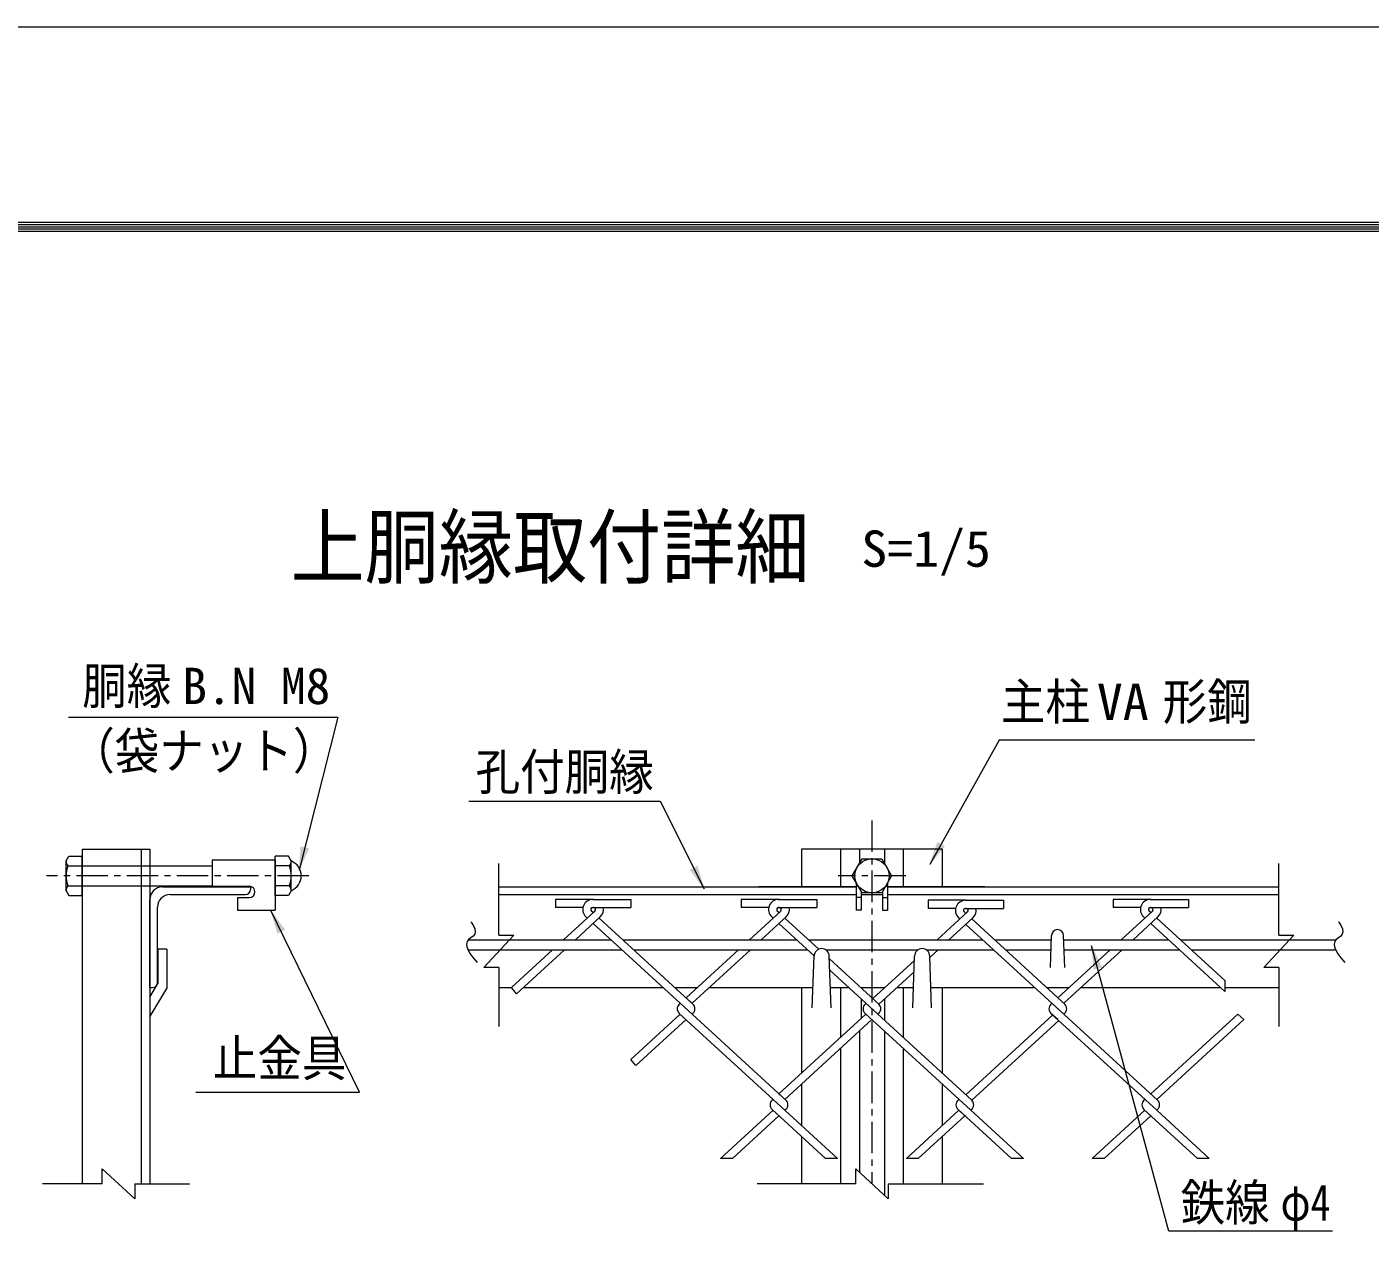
# Model space of a CAD drawing. Units: millimetres, scale not verified, with parts at other scales. Extents: x -4455 to 4455, y -3150 to 3150.
# Drawn here: x 1423 to 3028, y 1688 to 3150 of the extents above; entities that cross this region are included whole.
import ezdxf
from ezdxf.enums import TextEntityAlignment as Align

# ---------------------------------------------------------------- set-up
doc = ezdxf.new("R2010")
doc.units = ezdxf.units.MM
doc.header["$LTSCALE"] = 30
doc.linetypes.add('DASHED', pattern=[7.5, 6, -1.5])
doc.linetypes.add('USER1', pattern=[2, 1.25, -0.25, 0.25, -0.25])
doc.layers.add('0-1_7詳細', color=7, linetype='Continuous', lineweight=18)
doc.layers.add('0-D_D-TTL', color=7, linetype='Continuous', lineweight=9)
doc.styles.add('ＭＳ ゴシック', font='')
doc.styles.get('ＭＳ ゴシック').set_extended_font_data('MS Gothic')

msp = doc.modelspace()

# ---------------------------------------------------------------- linework, layer by layer
at = {"layer": '0-1_7詳細', "color": 1, "linetype": 'USER1'}
for p, q in [((2432.7, 2202.62), (2432.7, 1768.69)), ((1760.02, 2136.47), (1446.74, 2136.47)), ((2472.99, 2136.47), (2392.35, 2136.47))]:
    msp.add_line(p, q, dxfattribs=at)
at = {"layer": '0-1_7詳細', "lineweight": 9}
for p, q in [((1489.34, 2168.12), (1489.34, 1768.69)), ((1489.34, 2168.12), (1570.34, 2168.12)), ((1559.84, 2168.12), (1559.84, 1768.69)), ((1570.34, 2168.12), (1570.34, 1768.69)), ((2516.7, 2168.12), (2348.7, 2168.12)), ((2348.7, 2168.12), (2348.7, 2123.12)), ((2395.2, 2168.12), (2395.2, 2123.12)), ((2417.7, 2168.12), (2417.7, 2151.23)), ((2447.7, 2168.12), (2447.7, 2151.23)), ((2470.2, 2168.12), (2470.2, 2123.12)), ((2516.7, 2168.12), (2516.7, 2123.12)), ((1470.14, 2154.23), (1473.46, 2159.99)), ((1470.14, 2118.71), (1470.14, 2154.23)), ((1473.46, 2159.99), (1489.34, 2159.99)), ((1489.34, 2112.95), (1489.34, 2159.99)), ((1644.77, 2155.43), (1719.77, 2155.43)), ((1644.77, 2155.43), (1644.77, 2123.93)), ((1719.77, 2112.95), (1719.77, 2159.99)), ((1719.77, 2155.43), (1719.77, 2095.43)), ((1738.97, 2118.71), (1738.97, 2154.23)), ((1472.2, 2148.47), (1489.34, 2148.47)), ((1570.34, 2148.47), (1644.77, 2148.47)), ((1736.91, 2148.47), (1719.77, 2148.47)), ((1470.14, 2118.71), (1473.46, 2112.95)), ((1472.2, 2124.47), (1489.34, 2124.47)), ((1570.34, 2124.47), (1644.77, 2124.47)), ((1585.34, 2123.12), (1690.34, 2123.12)), ((1644.77, 2123.93), (1689.02, 2123.93)), ((1690.34, 2123.12), (1690.34, 2120.12)), ((1736.91, 2124.47), (1719.77, 2124.47)), ((1738.97, 2118.71), (1735.64, 2112.95)), ((1986.98, 2123.12), (2413.95, 2123.12)), ((2413.95, 2123.12), (2297.7, 2123.12)), ((2413.95, 2123.12), (2323.2, 2123.12)), ((2413.95, 2128.21), (2413.95, 2095.43)), ((2416.42, 2123.93), (2413.95, 2123.93)), ((2448.98, 2123.93), (2451.45, 2123.93)), ((2451.45, 2128.21), (2451.45, 2095.43)), ((2451.45, 2123.12), (2918.78, 2123.12)), ((2542.2, 2123.12), (2451.45, 2123.12)), ((2567.7, 2123.12), (2451.45, 2123.12)), ((1473.46, 2112.95), (1489.34, 2112.95)), ((1570.34, 2003.12), (1570.34, 2108.12)), ((1594.34, 2114.12), (1684.34, 2114.12)), ((1674.77, 2110.43), (1689.02, 2110.43)), ((1674.77, 2110.43), (1674.77, 2095.43)), ((1735.64, 2112.95), (1719.77, 2112.95)), ((1986.98, 2114.12), (2413.95, 2114.12)), ((2419.95, 2110.43), (2413.95, 2110.43)), ((2419.95, 2114.12), (2445.45, 2114.12)), ((2445.45, 2117.82), (2445.45, 2095.43)), ((2445.45, 2110.43), (2451.45, 2110.43)), ((2451.45, 2114.12), (2918.78, 2114.12)), ((1579.34, 2009.12), (1579.34, 2099.12)), ((1674.77, 2095.43), (1719.77, 2095.43)), ((2445.45, 2095.43), (2451.45, 2095.43)), ((1950.63, 2060.12), (2120.8, 2060.12)), ((2135.01, 2060.12), (2342.82, 2060.12)), ((2357.03, 2060.12), (2564.85, 2060.12)), ((2579.06, 2060.12), (2647.05, 2060.12)), ((2645.83, 2026.82), (2647.23, 2065.01)), ((2663.02, 2026.82), (2661.63, 2065.01)), ((2661.8, 2060.12), (2786.88, 2060.12)), ((2801.09, 2060.12), (2986.98, 2060.12)), ((1590.41, 2048.78), (1590.41, 2001.96)), ((1950.1, 2048.12), (2133.89, 2048.12)), ((2148.1, 2048.12), (2355.92, 2048.12)), ((2361.45, 1978.97), (2363.7, 2040.47)), ((2377.44, 2048.12), (2487.95, 2048.12)), ((2383.95, 1978.97), (2381.7, 2040.47)), ((2481.45, 1978.97), (2483.7, 2040.47)), ((2497.44, 2048.12), (2577.95, 2048.12)), ((2503.95, 1978.97), (2501.7, 2040.47)), ((2592.16, 2048.12), (2646.61, 2048.12)), ((2662.24, 2048.12), (2799.98, 2048.12)), ((2814.19, 2048.12), (2986.45, 2048.12)), ((1570.34, 1991.55), (1579.91, 2007.78)), ((1570.34, 2003.12), (1573.34, 2003.12)), ((1570.34, 1967.94), (1590.41, 2001.96)), ((1986.98, 2003.12), (2002.1, 2003.12)), ((2016.31, 2003.12), (2183, 2003.12)), ((2197.21, 2003.12), (2224.13, 2003.12)), ((2238.34, 2003.12), (2362.33, 2003.12)), ((2348.7, 2003.12), (2348.7, 1900.79)), ((2383.06, 2003.12), (2405.03, 2003.12)), ((2395.2, 2003.12), (2395.2, 1943.4)), ((2419.24, 2003.12), (2448.3, 2003.12)), ((2462.51, 2003.12), (2482.33, 2003.12)), ((2470.2, 2003.12), (2470.2, 1943.4)), ((2503.06, 2003.12), (2627.06, 2003.12)), ((2516.7, 2003.12), (2516.7, 1900.79)), ((2641.27, 2003.12), (2668.18, 2003.12)), ((2682.39, 2003.12), (2849.08, 2003.12)), ((2854.19, 2003.12), (2918.78, 2003.12)), ((2419.84, 1989.55), (2419.84, 1965.98)), ((2447.7, 1989.55), (2447.7, 1964.02)), ((2417.7, 1951), (2417.7, 1782.62)), ((2447.7, 1951), (2447.7, 1754.76)), ((2395.2, 1930.38), (2395.2, 1768.69)), ((2470.2, 1930.38), (2470.2, 1768.69)), ((2348.7, 1887.77), (2348.7, 1838.27)), ((2516.7, 1887.77), (2516.7, 1838.27)), ((2348.7, 1825.24), (2348.7, 1768.69)), ((2516.7, 1825.24), (2516.7, 1768.69))]:
    msp.add_line(p, q, dxfattribs=at)
at = {"layer": '0-1_7詳細', "color": 4}
for p, q in [((1986.98, 2065.56), (1986.98, 2151.14)), ((2918.78, 2065.56), (2918.78, 2151.14)), ((2004.98, 2065.56), (1968.98, 2026.78)), ((1986.98, 2065.56), (2004.98, 2065.56)), ((2936.78, 2065.56), (2900.78, 2026.78)), ((2918.78, 2065.56), (2936.78, 2065.56)), ((1986.98, 2026.78), (1968.98, 2026.78)), ((1986.98, 2026.78), (1986.98, 1956.59)), ((2918.78, 2026.78), (2900.78, 2026.78)), ((2918.78, 2026.78), (2918.78, 1956.59)), ((1552.1, 1750.69), (1513.33, 1786.69)), ((1513.33, 1768.69), (1513.33, 1786.69)), ((2452.08, 1750.69), (2413.31, 1786.69)), ((2413.31, 1768.69), (2413.31, 1786.69)), ((1513.33, 1768.69), (1441.76, 1768.69)), ((1552.1, 1768.69), (1617.37, 1768.69)), ((1552.1, 1768.69), (1552.1, 1750.69)), ((2413.31, 1768.69), (2295.51, 1768.69)), ((2452.08, 1768.69), (2566.02, 1768.69)), ((2452.08, 1768.69), (2452.08, 1750.69))]:
    msp.add_line(p, q, dxfattribs=at)
at = {"layer": '0-1_7詳細', "color": 3, "linetype": 'DASHED'}
for p, q in [((1489.34, 2148.47), (1570.34, 2148.47)), ((1489.34, 2124.47), (1570.34, 2124.47))]:
    msp.add_line(p, q, dxfattribs=at)
at = {"layer": '0-1_7詳細', "color": 3}
for p, q in [((2100.09, 2108.17), (2054.65, 2108.17)), ((2054.65, 2108.17), (2054.65, 2098.57)), ((2099.22, 2108.17), (2144.65, 2108.17)), ((2144.65, 2108.17), (2144.65, 2098.57)), ((2322.12, 2108.17), (2276.68, 2108.17)), ((2276.68, 2108.17), (2276.68, 2098.57)), ((2321.25, 2108.17), (2366.68, 2108.17)), ((2366.68, 2108.17), (2366.68, 2098.57)), ((2545.22, 2107.19), (2499.78, 2107.19)), ((2499.78, 2107.19), (2499.78, 2097.59)), ((2544.35, 2107.19), (2589.78, 2107.19)), ((2589.78, 2107.19), (2589.78, 2097.59)), ((2720.74, 2108.17), (2720.74, 2098.57)), ((2766.17, 2108.17), (2720.74, 2108.17)), ((2765.3, 2108.17), (2810.74, 2108.17)), ((2810.74, 2108.17), (2810.74, 2098.57)), ((2087.46, 2098.57), (2054.65, 2098.57)), ((2101.71, 2094.4), (2064.3, 2060.12)), ((2108.2, 2087.32), (2078.51, 2060.12)), ((2092.55, 2086), (2091.11, 2087.32)), ((2099.65, 2092.51), (2097.6, 2094.4)), ((2099.22, 2098.57), (2144.65, 2098.57)), ((2100.09, 2098.57), (2099.22, 2098.57)), ((2099.65, 2092.51), (2101.71, 2094.4)), ((2309.49, 2098.57), (2276.68, 2098.57)), ((2323.74, 2094.4), (2286.33, 2060.12)), ((2330.23, 2087.32), (2300.54, 2060.12)), ((2314.58, 2086), (2313.14, 2087.32)), ((2321.68, 2092.51), (2319.63, 2094.4)), ((2322.12, 2098.57), (2321.25, 2098.57)), ((2321.25, 2098.57), (2366.68, 2098.57)), ((2369.36, 2048.83), (2328.79, 2086)), ((2532.59, 2097.59), (2499.78, 2097.59)), ((2546.84, 2093.42), (2510.5, 2060.12)), ((2553.32, 2086.34), (2524.71, 2060.12)), ((2537.68, 2085.02), (2536.24, 2086.34)), ((2544.78, 2091.53), (2542.72, 2093.42)), ((2544.35, 2097.59), (2589.78, 2097.59)), ((2545.22, 2097.59), (2544.35, 2097.59)), ((2753.55, 2098.57), (2720.74, 2098.57)), ((2767.8, 2094.4), (2730.39, 2060.12)), ((2774.28, 2087.32), (2744.6, 2060.12)), ((2758.63, 2086), (2757.2, 2087.32)), ((2765.74, 2092.51), (2763.68, 2094.4)), ((2765.3, 2098.57), (2810.74, 2098.57)), ((2766.17, 2098.57), (2765.3, 2098.57)), ((2854.19, 2011.46), (2772.84, 2086)), ((2363.71, 2040.98), (2321.68, 2079.49)), ((2662.9, 1970.27), (2544.78, 2078.51)), ((2663.97, 1982.31), (2551.89, 2085.02)), ((2854.19, 1998.44), (2765.74, 2079.49)), ((2051.21, 2048.12), (2002.1, 2003.12)), ((2065.42, 2048.12), (2008.2, 1995.69)), ((2273.24, 2048.12), (2210.67, 1990.79)), ((2287.45, 2048.12), (2217.77, 1984.28)), ((2511.62, 2048.12), (2501.75, 2039.08)), ((2717.29, 2048.12), (2654.73, 1990.79)), ((2731.5, 2048.12), (2661.83, 1984.28)), ((2440.87, 1983.3), (2381.81, 2037.42)), ((2483.51, 2035.39), (2433.77, 1989.81)), ((2483.02, 2021.91), (2440.87, 1983.3)), ((2854.19, 2011.46), (2854.19, 1998.44)), ((2008.2, 1995.69), (2002.1, 2003.12)), ((2218.84, 1983.3), (2210.67, 1990.79)), ((2203.56, 1984.28), (2202.49, 1983.3)), ((2203.56, 1984.28), (2202.49, 1983.3)), ((2329.86, 1868.55), (2203.56, 1984.28)), ((2425.59, 1984.28), (2424.52, 1983.3)), ((2425.59, 1984.28), (2424.52, 1983.3)), ((2551.89, 1868.55), (2425.59, 1984.28)), ((2647.62, 1984.28), (2646.55, 1983.3)), ((2647.62, 1984.28), (2646.55, 1983.3)), ((2773.91, 1868.55), (2647.62, 1984.28)), ((2203.56, 1971.26), (2144.62, 1917.24)), ((2210.67, 1964.75), (2150.72, 1909.82)), ((2314.58, 1869.53), (2202.49, 1972.24)), ((2425.59, 1971.26), (2321.68, 1876.04)), ((2432.7, 1964.75), (2328.79, 1869.53)), ((2550.82, 1856.51), (2424.52, 1972.24)), ((2648.69, 1970.27), (2544.78, 1875.06)), ((2655.8, 1963.76), (2551.89, 1868.55)), ((2772.84, 1856.51), (2646.55, 1972.24)), ((2654.73, 1964.75), (2646.55, 1972.24)), ((2662.9, 1972.24), (2661.83, 1971.26)), ((2662.9, 1972.24), (2661.83, 1971.26)), ((2869.65, 1971.26), (2765.74, 1876.04)), ((2876.75, 1964.75), (2772.84, 1869.53)), ((2869.65, 1971.26), (2876.75, 1964.75)), ((2150.72, 1909.82), (2144.62, 1917.24)), ((2314.58, 1869.53), (2313.51, 1868.55)), ((2314.58, 1869.53), (2313.51, 1868.55)), ((2391.59, 1798.97), (2314.58, 1869.53)), ((2329.86, 1868.55), (2321.68, 1876.04)), ((2536.61, 1869.53), (2535.54, 1868.55)), ((2536.61, 1869.53), (2535.54, 1868.55)), ((2758.63, 1869.53), (2757.56, 1868.55)), ((2758.63, 1869.53), (2757.56, 1868.55)), ((2314.58, 1856.51), (2251.78, 1798.97)), ((2321.68, 1850), (2265.99, 1798.97)), ((2377.38, 1798.97), (2313.51, 1857.49)), ((2329.86, 1857.49), (2328.79, 1856.51)), ((2536.61, 1856.51), (2473.81, 1798.97)), ((2543.71, 1850), (2488.02, 1798.97)), ((2599.4, 1798.97), (2535.54, 1857.49)), ((2543.71, 1850), (2535.54, 1857.49)), ((2551.89, 1857.49), (2550.82, 1856.51)), ((2551.89, 1857.49), (2550.82, 1856.51)), ((2613.61, 1798.97), (2550.82, 1856.51)), ((2758.63, 1856.51), (2695.84, 1798.97)), ((2765.74, 1850), (2710.05, 1798.97)), ((2821.43, 1798.97), (2757.56, 1857.49)), ((2765.74, 1850), (2757.56, 1857.49)), ((2773.91, 1857.49), (2772.84, 1856.51)), ((2773.91, 1857.49), (2772.84, 1856.51)), ((2835.64, 1798.97), (2772.84, 1856.51)), ((2265.99, 1798.97), (2251.78, 1798.97)), ((2391.59, 1798.97), (2377.38, 1798.97)), ((2488.02, 1798.97), (2473.81, 1798.97)), ((2613.61, 1798.97), (2599.4, 1798.97)), ((2710.05, 1798.97), (2695.84, 1798.97)), ((2835.64, 1798.97), (2821.43, 1798.97))]:
    msp.add_line(p, q, dxfattribs=at)
at = {"layer": '0-1_7詳細', "lineweight": 9}
for points in [[(1473.08, 2325.75), (1794.74, 2325.75), (1748.47, 2143.35)], [(2890.23, 2298.39), (2584.86, 2298.39), (2501.74, 2150.02)], [(1738.97, 2154.23), (1735.64, 2159.99), (1719.77, 2159.99)], [(2419.95, 2117.82), (2419.95, 2095.43), (2413.95, 2095.43)], [(1625.13, 1877.97), (1820.68, 1877.97), (1714.83, 2094.91)], [(1590.41, 2048.78), (1579.91, 2048.78), (1579.91, 2007.78)], [(2983.01, 1711.94), (2787.45, 1711.94), (2695.14, 2052.76)]]:
    msp.add_lwpolyline(points, dxfattribs=at)
at = {"layer": '0-1_7詳細', "color": 1}
msp.add_lwpolyline([(1951.05, 2225.49), (2179.63, 2225.49), (2232.32, 2121.08)], dxfattribs=at)
at = {"layer": '0-1_7詳細', "color": 3}
msp.add_lwpolyline([(2409.18, 2136.47), (2420.94, 2156.84), (2444.46, 2156.84), (2456.22, 2136.47), (2444.46, 2116.1), (2420.94, 2116.1)], close=True, dxfattribs=at)
for points in [[(2218.84, 1983.3), (2106.76, 2086), (2108.2, 2087.32)], [(2218.84, 1972.24), (2217.77, 1971.26), (2099.65, 2079.49)], [(2440.87, 1972.24), (2439.8, 1971.26), (2382.3, 2023.95)]]:
    msp.add_lwpolyline(points, dxfattribs=at)
at = {"layer": '0-1_7詳細', "color": 4}
for points in [[(1953.83, 2081.39), (1954.14, 2081), (1956.8, 2076.8), (1958.37, 2073.05), (1958.84, 2069.73), (1958.22, 2066.86), (1956.49, 2064.42), (1953.68, 2062.43), (1950.85, 2060.43), (1949.1, 2057.95), (1948.41, 2054.99), (1948.81, 2051.56), (1950.27, 2047.65), (1952.81, 2043.27), (1956.43, 2038.41), (1961.12, 2033.08)], [(2990.18, 2081.39), (2990.49, 2081), (2993.15, 2076.8), (2994.72, 2073.05), (2995.19, 2069.73), (2994.57, 2066.86), (2992.84, 2064.42), (2990.03, 2062.43), (2987.2, 2060.43), (2985.45, 2057.95), (2984.76, 2054.99), (2985.16, 2051.56), (2986.62, 2047.65), (2989.16, 2043.27), (2992.78, 2038.41), (2997.47, 2033.08)]]:
    msp.add_lwpolyline(points, dxfattribs=at)
at = {"layer": '0-1_7詳細', "color": 3}
msp.add_circle((2432.7, 2136.47), 20.4, dxfattribs=at)
at = {"layer": '0-1_7詳細', "lineweight": 9}
for centre, radius, start, end in [((1479.23, 2154.23), 9.09, 180, 219.3382), ((1729.88, 2154.23), 9.09, 320.6618, 0), ((1731.83, 2136.47), 19.14, 291.90813, 68.09187), ((1506.14, 2136.47), 36, 160.52878, 199.47122), ((1702.97, 2136.47), 36, 340.52878, 19.47122), ((1479.23, 2118.71), 9.09, 140.6618, 180), ((1585.34, 2108.12), 15, 90, 180), ((1684.34, 2120.12), 6, 270, 0), ((1689.02, 2117.18), 6.75, 270, 90), ((1729.88, 2118.71), 9.09, 0, 39.3382), ((1594.34, 2099.12), 15, 90, 180), ((2654.43, 2065.01), 7.2, 0, 180), ((2372.7, 2040.47), 9, 0, 180), ((2492.7, 2040.47), 9, 0, 180), ((1573.34, 2009.12), 6, 270, 0)]:
    msp.add_arc(centre, radius, start, end, dxfattribs=at)
at = {"layer": '0-1_7詳細', "color": 3}
for centre, radius, start, end in [((2099.22, 2096.17), 12, 90, 227.5), ((2321.25, 2096.17), 12, 90, 227.5), ((2544.35, 2095.19), 12, 90, 227.5), ((2765.3, 2096.17), 12, 90, 227.5), ((2099.22, 2096.17), 2.4, 90, 227.5), ((2100.09, 2096.17), 2.4, 312.5, 90), ((2100.09, 2096.17), 12, 312.5, 11.53696), ((2321.25, 2096.17), 2.4, 90, 227.5), ((2322.12, 2096.17), 2.4, 312.5, 90), ((2322.12, 2096.17), 12, 312.5, 11.53696), ((2544.35, 2095.19), 2.4, 90, 227.5), ((2545.22, 2095.19), 2.4, 312.5, 90), ((2545.22, 2095.19), 12, 312.5, 11.53696), ((2765.3, 2096.17), 2.4, 90, 227.5), ((2766.17, 2096.17), 2.4, 312.5, 90), ((2766.17, 2096.17), 12, 312.5, 11.53696), ((2207.56, 1977.77), 7.5, 132.5, 227.5), ((2213.78, 1977.77), 7.5, 312.5, 47.5), ((2429.59, 1977.77), 7.5, 132.5, 227.5), ((2435.81, 1977.77), 7.5, 312.5, 47.5), ((2651.62, 1977.77), 7.5, 132.5, 227.5), ((2657.83, 1977.77), 7.5, 312.5, 47.5), ((2318.57, 1863.02), 7.5, 132.5, 227.5), ((2324.79, 1863.02), 7.5, 312.5, 47.5), ((2540.6, 1863.02), 7.5, 132.5, 227.5), ((2546.82, 1863.02), 7.5, 312.5, 47.5), ((2762.63, 1863.02), 7.5, 132.5, 227.5), ((2768.85, 1863.02), 7.5, 312.5, 47.5)]:
    msp.add_arc(centre, radius, start, end, dxfattribs=at)
at = {"layer": '0-1_7詳細'}
for points in [[(1747.98, 2141.41), (1750.3, 2171.77), (1760.4, 2169.21)], [(2500.77, 2148.27), (2510.88, 2176.99), (2519.97, 2171.9)], [(1713.95, 2096.71), (1731.79, 2072.03), (1722.42, 2067.46)], [(2694.62, 2054.69), (2707.49, 2027.1), (2697.43, 2024.37)]]:
    msp.add_solid(points, dxfattribs=at)
at = {"layer": '0-1_7詳細', "color": 1}
msp.add_solid([(2233.22, 2119.3), (2215.05, 2143.73), (2224.36, 2148.43)], dxfattribs=at)
at = {"layer": '0-D_D-TTL', "color": 2, "lineweight": 18}
msp.add_lwpolyline([(-4455.04, 3150.21), (4454.66, 3150.21), (4454.66, -3150.21), (-4455.04, -3150.21)], close=True, dxfattribs=at)
at = {"layer": '0-D_D-TTL'}
for points in [[(-4168.65, 2916.87), (4168.28, 2916.87), (4168.28, -2916.87), (-4168.65, -2916.87)], [(-4166, 2914.21), (4165.63, 2914.21), (4165.63, -2914.21), (-4166, -2914.21)], [(-4163.35, 2911.56), (4162.97, 2911.56), (4162.97, -2911.56), (-4163.35, -2911.56)], [(-4160.7, 2908.91), (4160.32, 2908.91), (4160.32, -2908.91), (-4160.7, -2908.91)], [(-4158.05, 2906.26), (4157.67, 2906.26), (4157.67, -2906.26), (-4158.05, -2906.26)]]:
    msp.add_lwpolyline(points, close=True, dxfattribs=at)

# ---------------------------------------------------------------- texts
at = {"layer": '0-1_7詳細', "style": 'ＭＳ ゴシック', "width": 0.9}
msp.add_text('上胴縁取付詳細', height=72.14, dxfattribs=at).set_placement((1738.12, 2471.51), align=Align.BOTTOM_LEFT)
at = {"layer": '0-1_7詳細', "color": 3, "style": 'ＭＳ ゴシック'}
for s, width, p in [('S=1/5', 1.05, (2420.05, 2492.47)), ('胴縁', 0.9, (1489.4, 2328.54)), ('主柱', 0.9, (2586.79, 2309.78)), ('VA', 1.05, (2701.38, 2309.62)), ('形鋼', 0.9, (2780.01, 2309.78)), ('（袋ナット）', 0.9, (1475.07, 2251.01)), ('孔付胴縁', 0.9, (1959.22, 2226.04)), ('止金具', 0.9, (1645.44, 1884.05)), ('鉄線', 0.9, (2801.42, 1711.75)), ('φ4', 0.8, (2920.8, 1711.75))]:
    msp.add_text(s, height=43.33, dxfattribs=dict(at, width=width)).set_placement(p, align=Align.BOTTOM_LEFT)
msp.add_text('B.N M8', height=43.33, dxfattribs=at).set_placement((1608.89, 2328.54), align=Align.BOTTOM_LEFT)

doc.saveas('drawing.dxf')
